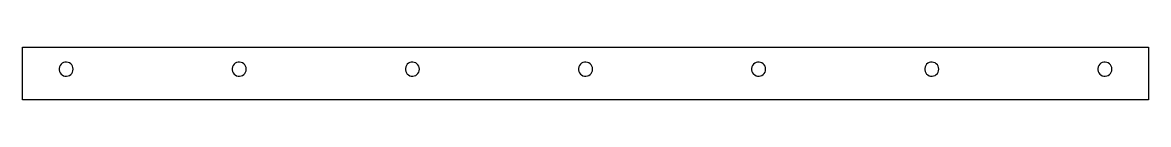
# Model space of a CAD drawing. Header units: millimetres. Extents: x -130 to 130, y 13 to 25.
import ezdxf

# ---------------------------------------------------------------- set-up
doc = ezdxf.new("R2010")
doc.units = ezdxf.units.MM
doc.layers.add('CUT', color=1, linetype='Continuous')

msp = doc.modelspace()

# ---------------------------------------------------------------- linework, layer by layer
at = {"layer": 'CUT'}
for points in [[(-130.075, 25.075), (130.075, 25.075), (130.075, 12.925), (-130.075, 12.925)], [(-121.615, 20.1756), (-121.615, 19.8244), (-121.5395, 19.4813), (-121.392, 19.1625), (-121.1794, 18.8828), (-120.9117, 18.6554), (-120.6013, 18.4908), (-120.2628, 18.3968), (-119.912, 18.3778), (-119.5654, 18.4347), (-119.239, 18.5647), (-118.9483, 18.7618), (-118.7067, 19.0169), (-118.5256, 19.3179), (-118.4134, 19.6508), (-118.3754, 20), (-118.4134, 20.3492), (-118.5256, 20.6821), (-118.7067, 20.9831), (-118.9483, 21.2382), (-119.239, 21.4353), (-119.5654, 21.5653), (-119.912, 21.6222), (-120.2628, 21.6032), (-120.6013, 21.5092), (-120.9117, 21.3446), (-121.1794, 21.1172), (-121.392, 20.8375), (-121.5395, 20.5187)], [(-81.392, 20.8375), (-81.5395, 20.5187), (-81.615, 20.1756), (-81.615, 19.8244), (-81.5395, 19.4813), (-81.392, 19.1625), (-81.1794, 18.8828), (-80.9117, 18.6554), (-80.6013, 18.4908), (-80.2628, 18.3968), (-79.912, 18.3778), (-79.5654, 18.4347), (-79.239, 18.5647), (-78.9483, 18.7618), (-78.7067, 19.0169), (-78.5256, 19.3179), (-78.4134, 19.6508), (-78.3754, 20), (-78.4134, 20.3492), (-78.5256, 20.6821), (-78.7067, 20.9831), (-78.9483, 21.2382), (-79.239, 21.4353), (-79.5654, 21.5653), (-79.912, 21.6222), (-80.2628, 21.6032), (-80.6013, 21.5092), (-80.9117, 21.3446), (-81.1794, 21.1172)], [(-40.9117, 21.3446), (-41.1794, 21.1172), (-41.392, 20.8375), (-41.5395, 20.5187), (-41.615, 20.1756), (-41.615, 19.8244), (-41.5395, 19.4813), (-41.392, 19.1625), (-41.1794, 18.8828), (-40.9117, 18.6554), (-40.6013, 18.4908), (-40.2628, 18.3968), (-39.912, 18.3778), (-39.5654, 18.4347), (-39.239, 18.5647), (-38.9483, 18.7618), (-38.7067, 19.0169), (-38.5256, 19.3179), (-38.4134, 19.6508), (-38.3754, 20), (-38.4134, 20.3492), (-38.5256, 20.6821), (-38.7067, 20.9831), (-38.9483, 21.2382), (-39.239, 21.4353), (-39.5654, 21.5653), (-39.912, 21.6222), (-40.2628, 21.6032), (-40.6013, 21.5092)], [(-0.2628, 21.6032), (-0.6013, 21.5092), (-0.9117, 21.3446), (-1.1794, 21.1172), (-1.392, 20.8375), (-1.5395, 20.5187), (-1.615, 20.1756), (-1.615, 19.8244), (-1.5395, 19.4813), (-1.392, 19.1625), (-1.1794, 18.8828), (-0.9117, 18.6554), (-0.6013, 18.4908), (-0.2628, 18.3968), (0.088, 18.3778), (0.4346, 18.4347), (0.761, 18.5647), (1.0517, 18.7618), (1.2933, 19.0169), (1.4744, 19.3179), (1.5866, 19.6508), (1.6246, 20), (1.5866, 20.3492), (1.4744, 20.6821), (1.2933, 20.9831), (1.0517, 21.2382), (0.761, 21.4353), (0.4346, 21.5653), (0.088, 21.6222)], [(40.4346, 21.5653), (40.088, 21.6222), (39.7372, 21.6032), (39.3987, 21.5092), (39.0883, 21.3446), (38.8206, 21.1172), (38.608, 20.8375), (38.4605, 20.5187), (38.385, 20.1756), (38.385, 19.8244), (38.4605, 19.4813), (38.608, 19.1625), (38.8206, 18.8828), (39.0883, 18.6554), (39.3987, 18.4908), (39.7372, 18.3968), (40.088, 18.3778), (40.4346, 18.4347), (40.761, 18.5647), (41.0517, 18.7618), (41.2933, 19.0169), (41.4744, 19.3179), (41.5866, 19.6508), (41.6246, 20), (41.5866, 20.3492), (41.4744, 20.6821), (41.2933, 20.9831), (41.0517, 21.2382), (40.761, 21.4353)], [(81.0517, 21.2382), (80.761, 21.4353), (80.4346, 21.5653), (80.088, 21.6222), (79.7372, 21.6032), (79.3987, 21.5092), (79.0883, 21.3446), (78.8206, 21.1172), (78.608, 20.8375), (78.4605, 20.5187), (78.385, 20.1756), (78.385, 19.8244), (78.4605, 19.4813), (78.608, 19.1625), (78.8206, 18.8828), (79.0883, 18.6554), (79.3987, 18.4908), (79.7372, 18.3968), (80.088, 18.3778), (80.4346, 18.4347), (80.761, 18.5647), (81.0517, 18.7618), (81.2933, 19.0169), (81.4744, 19.3179), (81.5866, 19.6508), (81.6246, 20), (81.5866, 20.3492), (81.4744, 20.6821), (81.2933, 20.9831)], [(121.4744, 20.6821), (121.2933, 20.9831), (121.0517, 21.2382), (120.761, 21.4353), (120.4346, 21.5653), (120.088, 21.6222), (119.7372, 21.6032), (119.3987, 21.5092), (119.0883, 21.3446), (118.8206, 21.1172), (118.608, 20.8375), (118.4605, 20.5187), (118.385, 20.1756), (118.385, 19.8244), (118.4605, 19.4813), (118.608, 19.1625), (118.8206, 18.8828), (119.0883, 18.6554), (119.3987, 18.4908), (119.7372, 18.3968), (120.088, 18.3778), (120.4346, 18.4347), (120.761, 18.5647), (121.0517, 18.7618), (121.2933, 19.0169), (121.4744, 19.3179), (121.5866, 19.6508), (121.6246, 20), (121.5866, 20.3492)]]:
    msp.add_lwpolyline(points, close=True, dxfattribs=at)

doc.saveas('drawing.dxf')
